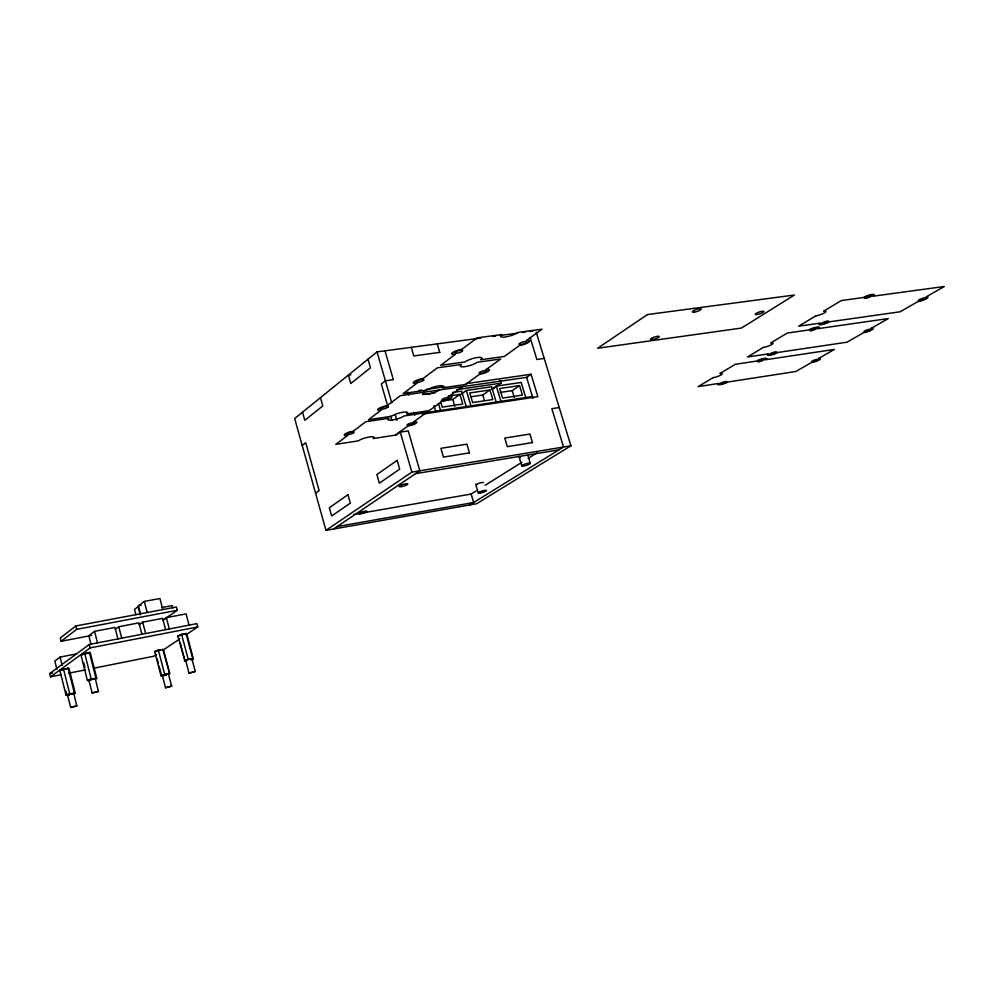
<?xml version="1.0" encoding="UTF-8"?>
<svg xmlns="http://www.w3.org/2000/svg" width="994" height="994" viewBox="0 0 994 994"><rect width="100%" height="100%" fill="white"/><g stroke="black" fill="none" stroke-linecap="round" stroke-linejoin="round"><path stroke-width="1.49" d="M67.505 694.918L73.755 693.265L76.786 705.964L70.698 707.467L67.505 694.918L68.909 694.98M73.817 693.365L72.053 694.21M88.876 680.144L95.287 678.442L98.406 691.489L92.156 693.017L88.876 680.144L91.026 680.095M95.325 678.567L93.498 679.436M70.636 707.368L76.948 705.802M92.119 692.905L98.58 691.315M179.181 635.738L181.057 634.831M165.526 687.761L171.602 686.146L165.526 687.761L162.333 675.498L164.917 674.429L168.421 673.895L171.589 686.034M195.259 671.459L189.009 673.124L185.729 660.55L188.4 659.432L191.954 658.898L195.259 671.459L189.009 673.124M480.922 338.059L377.024 351.888L294.671 418.549L325.97 530.349L476.66 503.734L570.904 445.797L536.201 332.195M302.213 445.461L305.73 442.728L319.149 490.601L315.57 493.173M163.786 619.722L177.267 610.279L176.398 607.011L75.855 625.984L60.286 637.986L61.119 641.279L91.585 635.439M61.119 641.279L76.712 629.339L177.267 610.279M76.786 653.816L60.1 657.084L54.832 661.01L56.906 669.26M117.926 638.906L114.981 627.45L94.554 631.352L88.814 635.638L91.013 644.211M140.589 614.031L138.427 605.768L144.316 601.42L159.922 598.512L162.83 609.571M61.168 674.715L50.52 676.839L49.7 673.572L89.286 644.46L196.899 623.611L197.781 626.941L186.176 634.681M115.242 629.301L118.771 626.729L138.949 622.865L141.918 634.259M50.52 676.839L90.156 647.889L197.781 626.941M426.463 412.585L413.579 421.916A6.436 1.392 -16.3 0 1 416.151 423.171A6.436 1.392 -16.3 0 1 407.801 426.091L395.19 435.148L373.172 438.565A8.635 1.864 -16 0 0 369.482 436.962A8.635 1.864 -16 0 0 358.312 440.864L335.761 444.368L347.738 435.31A6.523 1.441 -15.9 0 1 344.868 434.067A6.523 1.441 -15.9 0 1 353.292 431.11L365.829 421.717L388.853 418.25A8.884 1.976 -16.2 0 0 392.493 420.002A8.884 1.976 -16.2 0 0 404.011 415.964L532.548 396.519M462.446 386.629L448.741 396.556A6.635 1.479 -16.6 0 1 451.239 397.948A6.635 1.479 -16.6 0 1 442.591 400.992L429.197 410.609L406.708 413.989A8.896 1.988 -16.3 0 0 403.092 412.199A8.896 1.988 -16.3 0 0 391.524 416.262L368.463 419.729L381.199 410.087A6.734 1.528 -16.2 0 1 378.391 408.72A6.734 1.528 -16.2 0 1 387.113 405.639L400.458 395.637L526.596 377.36L531.069 374.266L537.878 396.693L422.363 414.125M396.109 435.123L400.271 432.117L408.248 430.887L419.841 470.783L333.512 529.007M441.137 401.203L452.829 399.464L459.924 394.382L462.782 404.049L442.243 407.13L440.615 401.576M139.085 624.741L142.689 622.157L162.643 618.355L165.613 629.674M461.315 394.084L466.36 390.48L491.632 386.778L496.192 401.998M471.243 396.743L482.749 395.028L489.967 389.959L492.838 399.551L472.622 402.582L469.752 392.941L489.967 389.959M162.668 620.231L166.346 617.647L186.077 613.87L189.059 625.127M491.707 389.337L496.317 386.094L521.191 382.442L525.764 397.538M492.204 389.375L501.038 383.175L500.168 380.267M500.032 392.468L512.221 390.654L519.564 385.597L522.446 395.115L502.542 398.097L499.671 388.53L519.564 385.597M325.97 530.349L411.851 472.113L570.904 445.797M156.543 654.462L153.958 656.189L94.629 668.03M162.979 650.163L179.74 638.98M476.126 490.937L471.144 494.055L362.586 512.929M485.06 485.345L521.912 462.285M528.261 458.321L537.419 452.581M469.653 504.977L563.536 447.014L551.844 408.671L559.212 407.528M82.577 654.512L88.801 653.008L88.304 653.53M184.809 634.632L185.406 634.097L181.852 634.594M88.317 680.815L87.385 680.306L80.924 654.835L84.689 653.344L89.398 652.424L90.33 652.996L96.803 678.405L94.281 679.374M72.823 694.135L75.258 693.203L69.008 668.428L63.454 668.825L59.802 670.254L66.051 695.079L69.307 695.079M185.046 661.234L177.814 635.862L181.604 634.383L186.102 633.501L186.785 634.097L193.333 658.885L190.798 659.842M166.097 675.249L160.978 675.659L154.654 651.43L158.332 650.001L163.451 649.678L169.775 673.857L162.73 649.132M87.385 680.306L91.175 678.84L96.803 678.405M66.051 695.079L69.717 693.675L75.258 693.203M184.35 660.699L188.164 659.246L193.333 658.885M160.978 675.659L169.067 673.348M165.849 675.075L164.271 675.46M49.7 673.572L52.744 672.963M68.772 673.199L85.509 669.857M162.059 607.508L172.148 605.619L172.782 608.042M138.427 605.768L141.247 605.234M337.165 526.547L473.641 502.517L471.094 493.906M353.802 514.445L359.679 513.426M160.866 649.691L156.021 651.294L157.263 651.405M415.591 473.653L558.939 449.847M532.498 442.566L507.313 446.691L504.766 438.081L529.926 434.043L532.461 442.591M448.182 396.109L459.924 394.382M422.848 394.581L435.111 392.792M456.581 389.66L501.038 383.175M452.568 392.493L461.626 391.176L466.186 406.521M418.636 390.53L421.667 390.095M426.227 389.437L444.455 386.803M465.726 383.721L531.069 374.266M544.215 358.424L536.847 359.468L530.175 337.55M350.981 374.726L348.372 375.086L350.795 383.535L370.464 367.805L367.979 359.207M439.783 352.385L413.777 355.927L411.305 347.316M492.738 336.481L495.695 336.096M500.156 335.475L517.998 333.102M522.446 332.505L525.416 332.108M529.864 331.511L532.809 331.126M163.575 675.585L162.357 675.609M62.05 670.267L61.268 670.105L67.505 668.465M186.375 660.724L185.729 660.675M80.924 654.835L81.868 655.406M154.654 651.43L155.399 651.977M177.814 635.862L178.51 636.458M526.596 377.36L532.958 398.308M512.221 390.654L514.258 397.414M527.789 455.041L530.299 463.378A4.461 0.82 -16.7 0 1 523.813 465.962A4.461 0.82 -16.7 0 1 523.962 464.434A4.461 0.82 -16.7 0 1 530.299 463.378M518.831 456.084L521.751 465.813M496.317 386.094L500.877 401.29M482.749 395.028L484.376 400.483M466.36 390.48L470.92 405.8M437.261 343.862L439.746 352.41M452.829 399.464L454.854 406.335M475.679 484.103L478.276 492.9M438.441 403.365L440.504 410.385M434.018 405.49L435.67 411.118M408 392.071L408.845 394.978M413.914 412.373L414.759 415.281M384.989 350.832L393.375 379.696L385.411 380.814L381.323 383.995L388.082 407.366M377.024 351.888L391.773 402.806M395.177 414.535L396.879 420.387M400.271 432.117L411.851 472.113M390.617 416.126L391.884 420.512M320.478 397.662L322.814 405.912L304.81 420.3L302.536 412.187M186.102 633.501L192.662 658.339M181.604 634.383L188.164 659.246M180.051 642.286L184.275 658.326M166.346 617.647L169.315 628.953M158.332 650.001L164.669 674.255M144.316 601.42L147.211 612.515M157.251 659.084L158.369 663.346M159.102 666.191L161.699 676.144M142.689 622.157L145.646 633.538M140.204 614.826L138.091 606.7L134.476 609.372L135.88 614.764M118.771 626.729L121.728 638.173M94.554 631.352L97.511 642.869M89.286 644.46L90.156 647.889M89.398 652.424L95.884 677.883M84.689 653.344L91.175 678.84M75.855 625.984L76.712 629.339M83.769 662.874L84.9 667.359M68.052 667.906L74.326 692.731M63.454 668.825L69.717 693.675M60.1 657.084L62.187 665.371M65.902 691.178L67.008 695.551M476.648 484.786A3.628 0.659 -16.4 0 1 479.543 483.096A3.628 0.659 -16.4 0 1 483.494 482.662M520.359 457.513A3.765 0.708 -16.7 0 1 520.409 456.768M439.497 389.959A9.17 2.1 -16.5 0 1 427.557 394.171A9.17 2.1 -16.5 0 1 424.003 392.208M416.834 383.249L403.266 393.512L426.848 390.095A9.194 2.112 -16.5 0 1 438.839 385.858A9.194 2.112 -16.5 0 1 442.367 387.846L465.354 384.516L479.605 374.278A6.859 1.578 -16.9 0 0 488.576 371.11A6.859 1.578 -16.9 0 0 486.153 369.557L500.752 358.983L477.294 362.251A9.48 2.236 -16.8 0 1 464.919 366.649A9.48 2.236 -16.8 0 1 461.452 364.463L437.372 367.83L423.146 378.49A6.958 1.628 -16.5 0 0 414.088 381.708A6.958 1.628 -16.5 0 0 416.834 383.249M455.227 354.324L440.715 365.307L464.844 361.953A9.518 2.249 -16.8 0 1 477.306 357.517A9.518 2.249 -16.8 0 1 480.723 359.741L504.231 356.473L519.44 345.552A7.107 1.677 -17.2 0 0 528.758 342.234A7.107 1.677 -17.2 0 0 526.435 340.507L542.041 329.2L518.036 332.394A9.828 2.386 -17.2 0 1 505.163 336.991A9.828 2.386 -17.2 0 1 501.821 334.556L477.182 337.836L461.962 349.242A7.206 1.739 -16.8 0 0 452.543 352.609A7.206 1.739 -16.8 0 0 455.227 354.324M347.95 494.726L329.362 507.685L331.685 515.961L350.323 503.126L347.95 494.726M397.178 460.384L376.863 474.56L379.323 483.171L399.712 469.143L397.178 460.384M647.467 314.551L597.68 348.235L741.425 328.07L794.43 295.019L647.467 314.551M713.096 377.645L698.173 386.616L718.898 383.411A5.927 1.131 -17.8 0 0 720.116 384.69A5.927 1.131 -17.8 0 0 728.006 381.994L795.834 371.495L811.34 362.611A5.927 1.106 -18.2 0 0 819.28 359.915A5.927 1.106 -18.2 0 0 818.41 358.573L834.388 349.416L765.579 359.753A6.101 1.18 -18.1 0 0 764.485 358.349A6.101 1.18 -18.1 0 0 756.335 361.145L735.274 364.301L719.892 373.558A6.039 1.18 -17.8 0 1 721.147 374.9A6.039 1.18 -17.8 0 1 713.096 377.645M763.429 347.378L747.451 356.995L768.598 353.839A6.163 1.205 -18.2 0 0 769.679 355.28A6.163 1.205 -18.2 0 0 777.892 352.46L847.025 342.184L863.612 332.692A6.175 1.168 -18.6 0 0 871.875 329.871A6.175 1.168 -18.6 0 0 871.166 328.368L888.276 318.565L818.137 328.629A6.362 1.267 -18.5 0 0 817.205 327.063A6.362 1.267 -18.5 0 0 808.706 329.983L787.223 333.077L770.723 342.992A6.287 1.255 -18.2 0 1 771.816 344.496A6.287 1.255 -18.2 0 1 763.429 347.378M815.826 315.868L798.691 326.169L820.261 323.112A6.411 1.28 -18.6 0 0 821.181 324.703A6.411 1.28 -18.6 0 0 829.741 321.77L900.166 311.768L917.897 301.604A6.436 1.242 -19 0 0 926.507 298.66A6.436 1.242 -19 0 0 925.986 296.982L944.3 286.496L872.856 296.237A6.635 1.342 -18.9 0 0 872.111 294.472A6.635 1.342 -18.9 0 0 863.239 297.541L841.334 300.536L823.628 311.172A6.548 1.329 -18.6 0 1 824.573 312.849A6.548 1.329 -18.6 0 1 815.826 315.868M469.479 452.842L443.436 457.103L440.914 448.331L466.919 444.156L469.454 452.866M401.39 486.625A4.585 0.882 -16.1 0 0 407.863 483.991A4.585 0.882 -16.1 0 0 401.104 485.122A4.585 0.882 -16.1 0 0 401.39 486.625M480.338 492.999A4.287 0.77 -16.4 0 0 486.513 490.551A4.287 0.77 -16.4 0 0 480.326 491.62A4.287 0.77 -16.4 0 0 480.338 492.999M360.064 513.886A4.411 0.82 -15.8 0 0 367.059 511.512A4.411 0.82 -15.8 0 0 361.555 512.034A4.411 0.82 -15.8 0 0 360.064 513.886M771.12 354.411A3.665 0.721 -18.2 0 0 776.712 352.162A3.665 0.721 -18.2 0 0 771.928 352.87A3.665 0.721 -18.2 0 0 771.12 354.411M865.128 331.81A3.665 0.696 -18.6 0 0 870.819 329.548A3.665 0.696 -18.6 0 0 866.196 330.219A3.665 0.696 -18.6 0 0 865.128 331.81M811.179 330.642A3.777 0.745 -18.5 0 0 816.981 328.293A3.777 0.745 -18.5 0 0 812.123 328.989A3.777 0.745 -18.5 0 0 811.179 330.642M721.47 383.883A3.529 0.671 -17.8 0 0 726.8 381.746A3.529 0.671 -17.8 0 0 722.116 382.479A3.529 0.671 -17.8 0 0 721.47 383.883M812.769 361.804A3.529 0.659 -18.2 0 0 818.186 359.654A3.529 0.659 -18.2 0 0 813.651 360.337A3.529 0.659 -18.2 0 0 812.769 361.804M758.869 361.692A3.628 0.708 -18.1 0 0 764.386 359.468A3.628 0.708 -18.1 0 0 759.64 360.176A3.628 0.708 -18.1 0 0 758.869 361.692M520.844 344.533A4.224 0.994 -17.2 0 0 526.969 341.874A4.224 0.994 -17.2 0 0 520.968 342.694A4.224 0.994 -17.2 0 0 520.844 344.533M456.569 353.305A4.287 1.031 -16.8 0 0 462.695 350.621A4.287 1.031 -16.8 0 0 456.482 351.454A4.287 1.031 -16.8 0 0 456.569 353.305M480.922 373.334A4.075 0.944 -16.9 0 0 486.787 370.812A4.075 0.944 -16.9 0 0 480.91 371.644A4.075 0.944 -16.9 0 0 480.922 373.334M418.101 382.292A4.138 0.969 -16.5 0 0 423.953 379.733A4.138 0.969 -16.5 0 0 417.89 380.603A4.138 0.969 -16.5 0 0 418.101 382.292M443.821 400.097A3.951 0.882 -16.6 0 0 449.45 397.687A3.951 0.882 -16.6 0 0 443.697 398.532A3.951 0.882 -16.6 0 0 443.821 400.097M382.392 409.193A4.001 0.907 -16.2 0 0 387.995 406.77A4.001 0.907 -16.2 0 0 382.069 407.639A4.001 0.907 -16.2 0 0 382.392 409.193M408.956 425.246A3.827 0.832 -16.3 0 0 414.361 422.959A3.827 0.832 -16.3 0 0 408.733 423.817A3.827 0.832 -16.3 0 0 408.956 425.246M348.037 434.552A3.877 0.857 -15.9 0 0 354.175 432.402A3.877 0.857 -15.9 0 0 349.316 432.688A3.877 0.857 -15.9 0 0 348.037 434.552M694.185 312.166A4.709 1.056 -18.2 0 0 701.267 309.184A4.709 1.056 -18.2 0 0 694.955 310.016A4.709 1.056 -18.2 0 0 694.185 312.166M652.449 339.538A4.56 0.994 -17.9 0 0 659.246 336.693A4.56 0.994 -17.9 0 0 653.046 337.55A4.56 0.994 -17.9 0 0 652.449 339.538M756.968 314.551A4.56 0.969 -18.4 0 0 763.901 311.681A4.56 0.969 -18.4 0 0 757.937 312.489A4.56 0.969 -18.4 0 0 756.968 314.551M822.721 323.783A3.814 0.758 -18.6 0 0 828.586 321.41A3.814 0.758 -18.6 0 0 823.715 322.106A3.814 0.758 -18.6 0 0 822.721 323.783M920.307 300.523A3.827 0.733 -19 0 0 925.551 298.051A3.827 0.733 -19 0 0 919.935 299.306A3.827 0.733 -19 0 0 920.307 300.523M865.637 298.312A3.939 0.795 -18.9 0 0 871.738 295.839A3.939 0.795 -18.9 0 0 866.793 296.51A3.939 0.795 -18.9 0 0 865.637 298.312"/></g></svg>
